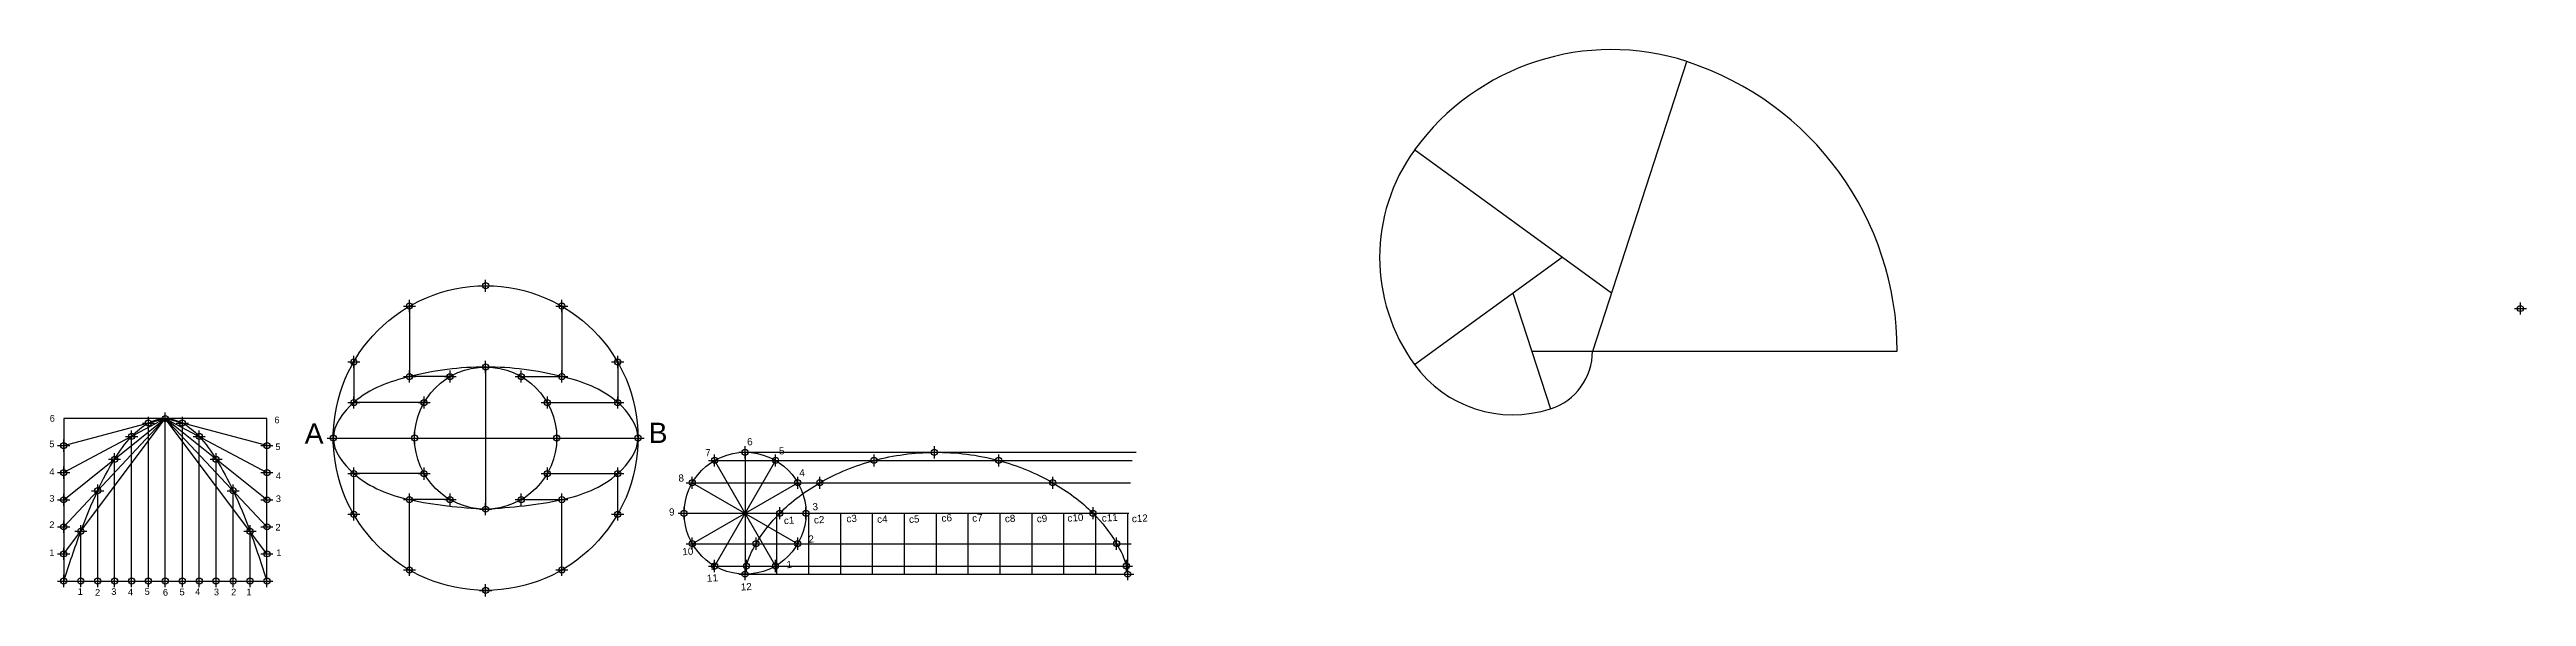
# Model space of a CAD drawing. Header units: millimetres. Extents: x 20 to 1240, y 6 to 275.
import ezdxf

# ---------------------------------------------------------------- set-up
doc = ezdxf.new("R2010")
doc.units = ezdxf.units.MM
doc.header["$MEASUREMENT"] = 0
doc.header["$PDMODE"] = 34
doc.header["$PDSIZE"] = 3
doc.styles.get("Standard").update_dxf_attribs({"font": 'arial.ttf'})

msp = doc.modelspace()

# ---------------------------------------------------------------- linework, layer by layer
for p, q in [((780, 126.8), (826.3, 269.4)), ((789.3, 155.4), (692.2, 225.9)), ((765, 173), (692.2, 120.1)), ((197.5, 149), (197.5, 114.3)), ((272.5, 149), (272.5, 114.3)), ((740.7, 155.4), (759.2, 98.4)), ((750, 126.8), (780, 126.8)), ((779.9, 126.8), (929.9, 126.8)), ((170.1, 121.5), (170.1, 101.5)), ((217.5, 114.3), (197.5, 114.3)), ((235, 119), (235, 49)), ((252.5, 114.3), (272.5, 114.3)), ((300, 121.5), (300, 101.5)), ((204.7, 101.5), (170.1, 101.5)), ((265.4, 101.5), (300, 101.5)), ((127.3, 93.6), (27.3, 93.6)), ((27.3, 93.6), (27.3, 13.6)), ((27.3, 80.3), (77.3, 93.6)), ((77.3, 93.6), (27.3, 67)), ((27.3, 53.6), (77.3, 93.6)), ((77.3, 93.6), (27.3, 40.3)), ((27.3, 27), (77.3, 93.6)), ((69, 13.6), (69, 91.4)), ((77.3, 13.6), (77.3, 93.6)), ((127.3, 80.3), (77.3, 93.6)), ((77.3, 93.6), (127.3, 67)), ((127.3, 53.6), (77.3, 93.6)), ((77.3, 93.6), (127.3, 40.3)), ((127.3, 27), (77.3, 93.6)), ((85.7, 13.6), (85.7, 91.4)), ((127.3, 13.6), (127.3, 93.6)), ((52.3, 13.6), (52.3, 73.6)), ((60.7, 13.6), (60.7, 84.8)), ((94, 13.6), (94, 84.8)), ((102.3, 13.6), (102.3, 73.6)), ((160, 84), (310, 84)), ((362.7, 77), (362.7, 17)), ((362.7, 77), (555.2, 77)), ((170.1, 46.5), (170.1, 66.5)), ((204.7, 66.5), (170.1, 66.5)), ((265.4, 66.5), (300, 66.5)), ((300, 46.5), (300, 66.5)), ((336.7, 32), (388.6, 62)), ((336.7, 62), (388.6, 32)), ((336.7, 62), (552.4, 62)), ((347.7, 73), (377.7, 21)), ((377.7, 73), (347.7, 21)), ((347.7, 73), (377.7, 73)), ((377.7, 73), (553.3, 73)), ((44, 13.6), (44, 58.1)), ((110.7, 13.6), (110.7, 58.1)), ((197.5, 19.1), (197.5, 53.7)), ((217.5, 53.7), (197.5, 53.7)), ((252.5, 53.7), (272.5, 53.7)), ((272.5, 19.1), (272.5, 53.7)), ((35.7, 13.6), (35.7, 38.1)), ((119, 13.6), (119, 38.1)), ((332.7, 47), (392.7, 47)), ((332.7, 47), (551.6, 47)), ((378.4, 17), (378.4, 47)), ((394.1, 17), (394.1, 47)), ((409.8, 17), (409.8, 47)), ((425.5, 17), (425.5, 47)), ((441.2, 17), (441.2, 47)), ((456.9, 17), (456.9, 47)), ((472.6, 17), (472.6, 47)), ((488.3, 17), (488.3, 47)), ((504, 17), (504, 47)), ((519.7, 17), (519.7, 47)), ((535.4, 17), (535.4, 47)), ((551.1, 17), (551.1, 47)), ((336.7, 32), (552.7, 32)), ((27.3, 13.6), (127.3, 13.6)), ((347.7, 21), (551.6, 21)), ((362.7, 17), (551.1, 17))]:
    msp.add_line(p, q)
for centre, radius in [((235, 84), 75), ((235, 84), 35), ((362.7, 47), 30)]:
    msp.add_circle(centre, radius)
for centre, radius, start, end in [((789.3, 155.4), 119.9, 72, 144), ((780, 126.8), 149.9, 0, 72), ((765, 173), 89.9, 144, 216), ((750, 126.8), 29.9, 288, 0), ((740.7, 155.4), 59.9, 216, 288)]:
    msp.add_arc(centre, radius, start, end)
at = {"color": 5}
msp.add_spline([(235, 49), (197.5, 53.7), (170.1, 66.5), (160, 84), (170.1, 101.5), (197.5, 114.3), (235, 119), (272.5, 114.3), (300, 101.5), (310, 84), (300, 66.5), (272.5, 53.7), (235, 49)], degree=3, dxfattribs=at)
at = {"color": 1}
msp.add_spline([(27.3, 13.6), (35.7, 38.1), (44, 58.1), (52.3, 73.6), (60.7, 84.8), (69, 91.4), (77.3, 93.6), (85.7, 91.4), (94, 84.8), (102.3, 73.6), (110.7, 58.1), (119, 38.1), (127.3, 13.6)], degree=3, dxfattribs=at)
at = {"color": 6}
msp.add_spline([(362.7, 17), (363.4, 21), (368.1, 32), (379.8, 47), (399.5, 62), (426.2, 73), (455.9, 77), (487.6, 73), (514.2, 62), (534, 47), (545.6, 32), (550.4, 21), (551.1, 17)], degree=3, dxfattribs=at)
for p in [(235, 159), (197.5, 149), (272.5, 149), (170.1, 121.5), (235, 119), (300, 121.5), (217.5, 114.3), (252.5, 114.3), (204.7, 101.5), (265.4, 101.5), (160, 84), (200, 84), (270, 84), (310, 84), (27.3, 80.3), (27.3, 80.3), (127.3, 80.3), (347.7, 73), (362.7, 77), (377.7, 73), (27.3, 67), (27.3, 67), (127.3, 67), (204.7, 66.5), (265.4, 66.5), (336.7, 62), (388.6, 62), (27.3, 53.6), (27.3, 53.6), (127.3, 53.6), (170.1, 46.5), (217.5, 53.7), (252.5, 53.7), (300, 46.5), (332.7, 47), (392.7, 47), (27.3, 40.3), (27.3, 40.3), (127.3, 40.3), (27.3, 27), (27.3, 27), (127.3, 27), (336.7, 32), (388.6, 32), (35.7, 13.6), (44, 13.6), (52.3, 13.6), (60.7, 13.6), (69, 13.6), (77.3, 13.6), (85.7, 13.6), (94, 13.6), (102.3, 13.6), (110.7, 13.6), (119, 13.6), (197.5, 19.1), (272.5, 19.1), (347.7, 21), (377.7, 21), (235, 9)]:
    msp.add_point(p)
for p in [(1236.7, 147.8), (426.2, 73), (455.9, 77), (487.6, 73), (399.5, 62), (514.2, 62), (379.8, 47), (534, 47), (368.1, 32), (545.6, 32), (362.7, 17), (363.4, 21), (550.4, 21), (551.1, 17)]:
    msp.add_point(p, dxfattribs=at)
at = {"color": 5}
for p in [(235, 119), (197.5, 114.3), (272.5, 114.3), (170.1, 101.5), (300, 101.5), (160, 84), (310, 84), (170.1, 66.5), (300, 66.5), (197.5, 53.7), (235, 49), (272.5, 53.7)]:
    msp.add_point(p, dxfattribs=at)
at = {"color": 1}
for p in [(60.7, 84.8), (69, 91.4), (77.3, 93.6), (85.7, 91.4), (94, 84.8), (52.3, 73.6), (102.3, 73.6), (44, 58.1), (110.7, 58.1), (35.7, 38.1), (119, 38.1), (27.3, 13.6), (127.3, 13.6)]:
    msp.add_point(p, dxfattribs=at)

# ---------------------------------------------------------------- texts
for s, height, p in [('6', 3.26, (20.4, 92.1)), ('6', 3.26, (131, 91.3)), ('A', 10, (145.9, 81.2)), ('B', 10, (315.2, 81.6)), ('5', 3.26, (20.2, 79.5)), ('5', 3.26, (131.5, 78.1)), ('4', 3.26, (20.2, 65.8)), ('4', 3.26, (131.7, 63.8)), ('3', 3.26, (20.2, 52.7)), ('3', 3.26, (131.7, 52.5)), ('2', 3.26, (20.2, 39.7)), ('2', 3.26, (131.5, 38.5)), ('1', 3.26, (20.2, 25.9)), ('1', 3.26, (131.9, 25.9)), ('1', 3.26, (34.2, 6.8)), ('2', 3.26, (42.7, 6.4)), ('3', 3.26, (50.7, 6.8)), ('4', 3.26, (58.9, 6.6)), ('5', 3.26, (67.1, 6.8)), ('6', 3.26, (76.1, 6.4)), ('5', 3.26, (84.3, 6.6)), ('4', 3.26, (92, 6.8)), ('3', 3.26, (101.2, 6.6)), ('2', 3.26, (109.7, 6.6)), ('1', 3.26, (117.2, 6.6))]:
    msp.add_text(s, height=height).set_placement(p)
for s, p in [('7', (343.2, 75)), ('6', (363.8, 80.4)), ('5', (379.5, 75.9)), ('8', (330, 62.5)), ('4', (389.5, 65.1)), ('9', (325.4, 45.8)), ('3', (396, 48.4)), ('c1', (381.9, 41.6)), ('c2', (396.7, 41.9)), ('c3', (412.7, 42.5)), ('c4', (427.8, 42.2)), ('c5', (443.5, 42.2)), ('c6', (459.5, 42.8)), ('c7', (474.6, 42.8)), ('c8', (490.7, 42.5)), ('c9', (506.4, 42.5)), ('c10', (521.5, 42.8)), ('c11', (538.4, 42.8)), ('c12', (553.2, 42.5)), ('10', (331.9, 26.3)), ('2', (394, 32.5)), ('11', (344, 13.2)), ('1', (345.8, 19)), ('12', (360.7, 8.9)), ('1', (383.2, 19.9))]:
    msp.add_text(s, height=3.5, rotation=3.5).set_placement(p)

doc.saveas('drawing.dxf')
